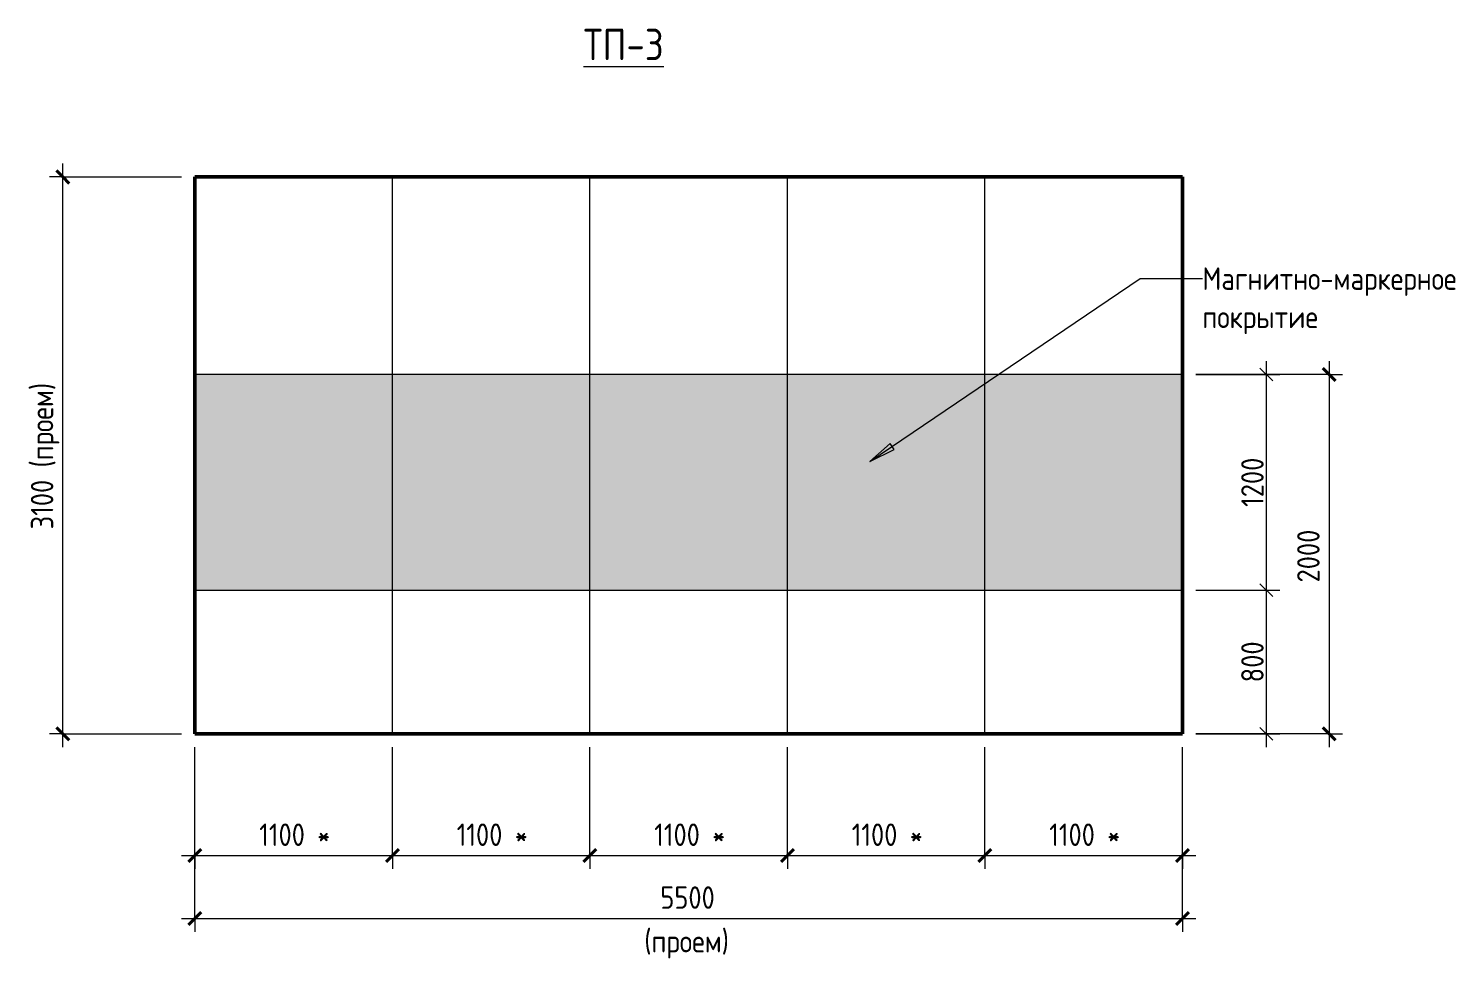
# Model space of a CAD drawing. Header units: millimetres. Extents: x -7839 to 81213, y -1545 to 30369.
# Drawn here: x 73266 to 81213, y -1396 to 3787 of the extents above; entities that cross this region are included whole.
import ezdxf

# ---------------------------------------------------------------- set-up
doc = ezdxf.new("R2010")
doc.units = ezdxf.units.MM
for name, color, linetype, lineweight in [('Аннотация', 7, 'Continuous', 9), ('Размеры', 7, 'Continuous', 9), ('Размеры-50', 7, 'Continuous', 9), ('Узлы', 7, 'Continuous', 20)]:
    doc.layers.add(name, color=color, linetype=linetype, lineweight=lineweight)
doc.layers.add('Линии', color=7, linetype='Continuous', lineweight=9, true_color=0x00a600)
doc.styles.add('GOST Common', font='GOST_Common.ttf', dxfattribs={"width": 0.9, "height": 175})
doc.styles.add('GOST Common_1', font='GOST_Common.ttf', dxfattribs={"width": 0.9, "height": 125})
doc.styles.add('GOST Common_3', font='GOST_Common.ttf', dxfattribs={"width": 0.9, "height": 125})
doc.dimstyles.new('ADSK_Основной_2_5_мм', dxfattribs={"dimscale": 304.8, "dimtxt": 125.714375, "dimasz": 0.231955, "dimexe": 0.246063, "dimexo": 0.246063, "dimgap": 0.049213, "dimtad": 1, "dimrnd": 0.01, "dimdsep": 46, "dimtxsty": 'GOST Common_1', "dimblk1": 'OBLIQUE', "dimblk2": 'OBLIQUE', "dimsah": 1, "dimcen": 0.09, "dimdle": 0.246063, "dimazin": 2, "dimtfac": 1, "dimtdec": 4, "dimtix": 1, "dimtmove": 0, "dimatfit": 3, "dimfxl": 1, "dimtvp": 1, "dimtolj": 1, "dimtzin": 0, "dimlwd": 20, "dimlwe": 20, "dimarcsym": 2})
doc.dimstyles.new('ADSK_Основной_2_5_мм_Округление_до_10_мм_1', dxfattribs={"dimscale": 304.8, "dimtxt": 125.714375, "dimasz": 0.231955, "dimexe": 0.246063, "dimexo": 0.246063, "dimgap": 0.049213, "dimtad": 1, "dimdec": 0, "dimrnd": 10, "dimdsep": 46, "dimtxsty": 'GOST Common_1', "dimblk1": 'OBLIQUE', "dimblk2": 'OBLIQUE', "dimsah": 1, "dimcen": 0.09, "dimdle": 0.246063, "dimazin": 2, "dimtfac": 1, "dimtdec": 4, "dimtix": 1, "dimtmove": 0, "dimatfit": 3, "dimfxl": 1, "dimtvp": 1, "dimtolj": 1, "dimtzin": 0, "dimlwd": 20, "dimlwe": 20, "dimarcsym": 2})
doc.dimstyles.new('ADSK_Основной_2_5_мм_Округление_до_1_мм', dxfattribs={"dimscale": 304.8, "dimtxt": 125.714375, "dimasz": 0.231955, "dimexe": 0.246063, "dimexo": 0.246063, "dimgap": 0.049213, "dimtad": 1, "dimdec": 0, "dimdsep": 46, "dimtxsty": 'GOST Common_1', "dimblk1": 'OBLIQUE', "dimblk2": 'OBLIQUE', "dimsah": 1, "dimcen": 0.09, "dimdle": 0.246063, "dimazin": 2, "dimtfac": 1, "dimtdec": 4, "dimtix": 1, "dimtmove": 0, "dimatfit": 3, "dimfxl": 1, "dimtvp": 1, "dimtolj": 1, "dimtzin": 0, "dimlwd": 20, "dimlwe": 20, "dimarcsym": 2})

# ---------------------------------------------------------------- blocks, each defined once
blk = doc.blocks.new('DIMBLOCK46-ТП-1')
at = {"layer": 'Размеры-50', "lineweight": 20, "transparency": 16777216}
for p, q in [((73457, -214.1), (73457, 3035.9)), ((73457, 2960.9), (73382, 2960.9)), ((73457, 2960.9), (74117.3, 2960.9)), ((73457, -139.1), (73382, -139.1)), ((73457, -139.1), (74117.3, -139.1))]:
    blk.add_line(p, q, dxfattribs=at)
at = {"layer": 'Размеры-50', "lineweight": 40, "transparency": 16777216}
for p, q in [((73457, 2960.9), (73421.6, 2996.2)), ((73457, 2960.9), (73492.3, 2925.5)), ((73457, -139.1), (73421.6, -103.8)), ((73457, -139.1), (73492.3, -174.5))]:
    blk.add_line(p, q, dxfattribs=at)
at = {"layer": 'Размеры-50', "color": 0, "lineweight": 20, "transparency": 16777216, "insert": (73278.6, 998.6), "char_height": 125, "width": 989.521, "attachment_point": 1, "rotation": 90, "line_spacing_factor": 1.022761, "style": 'GOST Common_1'}
blk.add_mtext('3100 (проем)', dxfattribs=at)
blk = doc.blocks.new('_Oblique')
at = {"color": 0, "linetype": 'ByBlock', "lineweight": -2}
blk.add_line((-0.5, -0.5), (0.5, 0.5), dxfattribs=at)
blk = doc.blocks.new('DIMBLOCK47-ТП-1')
at = {"layer": 'Размеры-50', "lineweight": 20, "transparency": 16777216}
for p, q in [((74192.3, -1167.3), (74192.3, -214.1)), ((79692.3, -1167.3), (79692.3, -214.1)), ((74117.3, -1167.3), (79767.3, -1167.3)), ((74192.3, -1167.3), (74192.3, -1242.3)), ((79692.3, -1167.3), (79692.3, -1242.3))]:
    blk.add_line(p, q, dxfattribs=at)
at = {"layer": 'Размеры-50', "lineweight": 40, "transparency": 16777216}
for p, q in [((74192.3, -1167.3), (74157, -1202.7)), ((74192.3, -1167.3), (74227.7, -1132)), ((79692.3, -1167.3), (79657, -1202.7)), ((79692.3, -1167.3), (79727.7, -1132))]:
    blk.add_line(p, q, dxfattribs=at)
at = {"layer": 'Размеры-50', "color": 0, "lineweight": 20, "transparency": 16777216, "char_height": 125, "attachment_point": 1, "line_spacing_factor": 1.022761, "style": 'GOST Common_1'}
for s, insert, width in [('5500', (76784.6, -989), 378.422), ('(проем)', (76695.1, -1232), 593.201)]:
    blk.add_mtext(s, dxfattribs=dict(at, insert=insert, width=width))
blk = doc.blocks.new('DIMBLOCK48-ТП-1')
at = {"layer": 'Размеры-50', "lineweight": 20, "transparency": 16777216}
for p, q in [((74192.3, -817.3), (74192.3, -214.1)), ((75292.3, -817.3), (75292.3, -214.1)), ((74117.3, -817.3), (75292.3, -817.3)), ((74192.3, -817.3), (74192.3, -892.3)), ((75292.3, -817.3), (75292.3, -892.3))]:
    blk.add_line(p, q, dxfattribs=at)
at = {"layer": 'Размеры-50', "lineweight": 40, "transparency": 16777216}
for p, q in [((74192.3, -817.3), (74227.7, -782)), ((75292.3, -817.3), (75327.7, -782)), ((74192.3, -817.3), (74157, -852.7)), ((75292.3, -817.3), (75257, -852.7))]:
    blk.add_line(p, q, dxfattribs=at)
at = {"layer": 'Размеры-50', "color": 0, "lineweight": 20, "transparency": 16777216, "insert": (74550.5, -639), "char_height": 125, "width": 460.242, "attachment_point": 1, "line_spacing_factor": 1.022761, "style": 'GOST Common_1'}
blk.add_mtext('1100 *', dxfattribs=at)
blk = doc.blocks.new('DIMBLOCK49-ТП-1')
at = {"layer": 'Размеры-50', "lineweight": 20, "transparency": 16777216}
for p, q in [((75292.3, -817.3), (75292.3, -214.1)), ((76392.3, -817.3), (76392.3, -214.1)), ((75292.3, -817.3), (76392.3, -817.3)), ((75292.3, -817.3), (75292.3, -892.3)), ((76392.3, -817.3), (76392.3, -892.3))]:
    blk.add_line(p, q, dxfattribs=at)
at = {"layer": 'Размеры-50', "lineweight": 40, "transparency": 16777216}
for p, q in [((75292.3, -817.3), (75327.7, -782)), ((76392.3, -817.3), (76427.7, -782)), ((75292.3, -817.3), (75257, -852.7)), ((76392.3, -817.3), (76357, -852.7))]:
    blk.add_line(p, q, dxfattribs=at)
at = {"layer": 'Размеры-50', "color": 0, "lineweight": 20, "transparency": 16777216, "insert": (75650.5, -639), "char_height": 125, "width": 460.242, "attachment_point": 1, "line_spacing_factor": 1.022761, "style": 'GOST Common_1'}
blk.add_mtext('1100 *', dxfattribs=at)
blk = doc.blocks.new('DIMBLOCK50-ТП-1')
at = {"layer": 'Размеры-50', "lineweight": 20, "transparency": 16777216}
for p, q in [((76392.3, -817.3), (76392.3, -214.1)), ((77492.3, -817.3), (77492.3, -214.1)), ((76392.3, -817.3), (77492.3, -817.3)), ((76392.3, -817.3), (76392.3, -892.3)), ((77492.3, -817.3), (77492.3, -892.3))]:
    blk.add_line(p, q, dxfattribs=at)
at = {"layer": 'Размеры-50', "lineweight": 40, "transparency": 16777216}
for p, q in [((76392.3, -817.3), (76427.7, -782)), ((77492.3, -817.3), (77527.7, -782)), ((76392.3, -817.3), (76357, -852.7)), ((77492.3, -817.3), (77457, -852.7))]:
    blk.add_line(p, q, dxfattribs=at)
at = {"layer": 'Размеры-50', "color": 0, "lineweight": 20, "transparency": 16777216, "insert": (76750.5, -639), "char_height": 125, "width": 460.242, "attachment_point": 1, "line_spacing_factor": 1.022761, "style": 'GOST Common_1'}
blk.add_mtext('1100 *', dxfattribs=at)
blk = doc.blocks.new('DIMBLOCK51-ТП-1')
at = {"layer": 'Размеры-50', "lineweight": 20, "transparency": 16777216}
for p, q in [((77492.3, -817.3), (77492.3, -214.1)), ((78592.3, -817.3), (78592.3, -214.1)), ((77492.3, -817.3), (78592.3, -817.3)), ((77492.3, -817.3), (77492.3, -892.3)), ((78592.3, -817.3), (78592.3, -892.3))]:
    blk.add_line(p, q, dxfattribs=at)
at = {"layer": 'Размеры-50', "lineweight": 40, "transparency": 16777216}
for p, q in [((77492.3, -817.3), (77527.7, -782)), ((78592.3, -817.3), (78627.7, -782)), ((77492.3, -817.3), (77457, -852.7)), ((78592.3, -817.3), (78557, -852.7))]:
    blk.add_line(p, q, dxfattribs=at)
at = {"layer": 'Размеры-50', "color": 0, "lineweight": 20, "transparency": 16777216, "insert": (77850.6, -639), "char_height": 125, "width": 460.242, "attachment_point": 1, "line_spacing_factor": 1.022761, "style": 'GOST Common_1'}
blk.add_mtext('1100 *', dxfattribs=at)
blk = doc.blocks.new('DIMBLOCK52-ТП-1')
at = {"layer": 'Размеры-50', "lineweight": 20, "transparency": 16777216}
for p, q in [((78592.3, -817.3), (78592.3, -214.1)), ((79692.3, -817.3), (79692.3, -214.1)), ((78592.3, -817.3), (79767.3, -817.3)), ((78592.3, -817.3), (78592.3, -892.3)), ((79692.3, -817.3), (79692.3, -892.3))]:
    blk.add_line(p, q, dxfattribs=at)
at = {"layer": 'Размеры-50', "lineweight": 40, "transparency": 16777216}
for p, q in [((78592.3, -817.3), (78627.7, -782)), ((79692.3, -817.3), (79727.7, -782)), ((78592.3, -817.3), (78557, -852.7)), ((79692.3, -817.3), (79657, -852.7))]:
    blk.add_line(p, q, dxfattribs=at)
at = {"layer": 'Размеры-50', "color": 0, "lineweight": 20, "transparency": 16777216, "insert": (78950.6, -639), "char_height": 125, "width": 460.242, "attachment_point": 1, "line_spacing_factor": 1.022761, "style": 'GOST Common_1'}
blk.add_mtext('1100 *', dxfattribs=at)
blk = doc.blocks.new('DIMBLOCK59-ТП-1')
at = {"layer": 'Defpoints', "color": 0, "transparency": 16777216}
for p in [(79692.3, 1860.9), (79692.3, 660.9), (80159.9, 660.9)]:
    blk.add_point(p, dxfattribs=at)
at = {"layer": 'Размеры', "color": 0, "lineweight": 20, "transparency": 16777216}
for p, q in [((80159.9, 1935.9), (80159.9, 585.9)), ((79767.3, 1860.9), (80234.9, 1860.9)), ((79767.3, 660.9), (80234.9, 660.9))]:
    blk.add_line(p, q, dxfattribs=at)
at = {"layer": 'Размеры', "color": 0, "lineweight": 20, "transparency": 16777216, "xscale": 70.7, "yscale": 70.7, "zscale": 70.7}
for p, rotation in [((80159.9, 1860.9), 90), ((80159.9, 660.9), 270)]:
    blk.add_blockref('_Oblique', p, dxfattribs=dict(at, rotation=rotation))
at = {"layer": 'Размеры', "color": 0, "lineweight": 20, "transparency": 16777216, "insert": (80082.4, 1260.9), "char_height": 125, "width": 283.816, "attachment_point": 5, "rotation": 90, "style": 'GOST Common_1'}
blk.add_mtext('\\A1;1200', dxfattribs=at)
blk = doc.blocks.new('DIMBLOCK60-ТП-1')
at = {"layer": 'Defpoints', "color": 0, "transparency": 16777216}
for p in [(79692.3, 660.9), (79692.3, -139.1), (80159.9, -139.1)]:
    blk.add_point(p, dxfattribs=at)
at = {"layer": 'Размеры', "color": 0, "lineweight": 20, "transparency": 16777216}
for p, q in [((80159.9, 735.9), (80159.9, -214.1)), ((79767.3, 660.9), (80234.9, 660.9)), ((79767.3, -139.1), (80234.9, -139.1))]:
    blk.add_line(p, q, dxfattribs=at)
at = {"layer": 'Размеры', "color": 0, "lineweight": 20, "transparency": 16777216, "xscale": 70.7, "yscale": 70.7, "zscale": 70.7}
for p, rotation in [((80159.9, 660.9), 90), ((80159.9, -139.1), 270)]:
    blk.add_blockref('_Oblique', p, dxfattribs=dict(at, rotation=rotation))
at = {"layer": 'Размеры', "color": 0, "lineweight": 20, "transparency": 16777216, "insert": (80082.4, 260.9), "char_height": 125, "width": 350.296, "attachment_point": 5, "rotation": 90, "style": 'GOST Common_1'}
blk.add_mtext('\\A1;800', dxfattribs=at)
blk = doc.blocks.new('DIMBLOCK61-ТП-1')
at = {"layer": 'Размеры-50', "lineweight": 20, "transparency": 16777216}
for p, q in [((80509.9, 1935.9), (80509.9, -214.1)), ((80509.9, 1860.9), (79767.3, 1860.9)), ((80509.9, 1860.9), (80584.9, 1860.9)), ((80509.9, -139.1), (79767.3, -139.1)), ((80509.9, -139.1), (80584.9, -139.1))]:
    blk.add_line(p, q, dxfattribs=at)
at = {"layer": 'Размеры-50', "lineweight": 40, "transparency": 16777216}
for p, q in [((80509.9, 1860.9), (80474.6, 1896.2)), ((80509.9, 1860.9), (80545.3, 1825.5)), ((80509.9, -139.1), (80474.6, -103.8)), ((80509.9, -139.1), (80545.3, -174.5))]:
    blk.add_line(p, q, dxfattribs=at)
at = {"layer": 'Размеры-50', "color": 0, "lineweight": 20, "transparency": 16777216, "insert": (80331.6, 703.2), "char_height": 125, "width": 378.422, "attachment_point": 1, "rotation": 90, "line_spacing_factor": 1.022761, "style": 'GOST Common_1'}
blk.add_mtext('2000', dxfattribs=at)

msp = doc.modelspace()

# ---------------------------------------------------------------- hatches: boundary and pattern name
at = {"layer": 'Аннотация'}
msp.add_hatch(color=256, dxfattribs=at).paths.add_polyline_path([(77950.989, 1375.921), (78086.275, 1443.652), (78064.135, 1476.359)])
at = {"layer": 'Узлы', "lineweight": 9}
h = msp.add_hatch(dxfattribs=at)
h.set_pattern_fill('FP_8', color=256, style=0, pattern_type=2)
h.set_pattern_definition([(0, (51925.8, 0), (203.2, 50.8), [16.764, -135.636, 16.764, -135.636, -812.8]), (0, (51925.8, 0), (203.2, 50.8), [-304.8, 16.764, -288.036, 16.764, -135.636, -355.6]), (0, (51925.8, 0), (203.2, 50.8), [-762, 16.764, -84.836, 16.764, -237.236]), (120, (52002, 25.4), (-145.59409, 150.57636), [16.764, -135.636, 16.764, -135.636, -812.8]), (120, (52002, 25.4), (-145.59409, 150.57636), [-304.8, 16.764, -288.036, 16.764, -135.636, -355.6]), (120, (52002, 25.4), (-145.59409, 150.57636), [-762, 16.764, -84.836, 16.764, -237.236]), (240, (52027.4, 127), (-57.60591, -201.37636), [16.764, -135.636, 16.764, -135.636, -812.8]), (240, (52027.4, 127), (-57.60591, -201.37636), [-304.8, 16.764, -288.036, 16.764, -135.636, -355.6]), (240, (52027.4, 127), (-57.60591, -201.37636), [-762, 16.764, -84.836, 16.764, -237.236])])
h.paths.add_polyline_path([(79692.305, 660.861), (79692.305, 1860.861), (74192.305, 1860.861), (74192.305, 660.861)])

# ---------------------------------------------------------------- linework, layer by layer
at = {"layer": 'Аннотация'}
for p, q in [((77950.989, 1375.921), (79456.339, 2394.927)), ((79456.339, 2394.927), (79803.728, 2394.927)), ((78064.135, 1476.359), (77950.989, 1375.921)), ((77950.989, 1375.921), (78086.275, 1443.652)), ((78086.275, 1443.652), (78064.135, 1476.359))]:
    msp.add_line(p, q, dxfattribs=at)
at = {"layer": 'Линии', "color": 7, "lineweight": 50}
for p, q in [((74192.305, -139.139), (74192.305, 2960.861)), ((74192.305, 2960.861), (79692.305, 2960.861)), ((79692.305, 2960.861), (79692.305, -139.139)), ((74192.305, -139.139), (79692.305, -139.139))]:
    msp.add_line(p, q, dxfattribs=at)
at = {"layer": 'Линии', "color": 7, "lineweight": 20}
for p, q in [((75292.305, -139.139), (75292.305, 2960.861)), ((76392.305, -139.139), (76392.305, 2960.861)), ((77492.305, -139.139), (77492.305, 2960.861)), ((78592.343, -139.139), (78592.343, 2960.861))]:
    msp.add_line(p, q, dxfattribs=at)
at = {"layer": 'Линии', "color": 7}
for p, q in [((79692.305, 1860.861), (74192.305, 1860.861)), ((74192.305, 1860.861), (74192.305, 1060.861)), ((79692.305, 1060.861), (79692.305, 1860.861)), ((74192.305, 660.861), (79692.305, 660.861))]:
    msp.add_line(p, q, dxfattribs=at)

# ---------------------------------------------------------------- texts
at = {"layer": 'Аннотация', "attachment_point": 1, "line_spacing_factor": 1.022766}
for s, insert, char_height, width, style in [('\\pxt1.02857,2.05714,3.08571,4.11429,5.14286,6.17143,7.2,8.22857,9.25714,10.28571,11.31429,12.34286,13.37143,14.4,15.42857,16.45714,17.48571,18.51429,19.54286,20.57143,21.6,22.62857,23.65714,24.68571,25.71429,26.74286,27.77143,28.8,29.82857,30.85714,31.88571,32.91429;{\\LТП-3}', (76356.15, 3786.336), 175, 487.224, 'GOST Common'), ('\\pxt1.44,2.88,4.32,5.76,7.2,8.64,10.08,11.52,12.96,14.4,15.84,17.28,18.72,20.16,21.6,23.04,24.48,25.92,27.36,28.8,30.24,31.68,33.12,34.56,36,37.44,38.88,40.32,41.76,43.2,44.64,46.08;{Магнитно-маркерное покрытие}', (79803.728, 2457.524), 125, 1607.4, 'GOST Common_3')]:
    msp.add_mtext(s, dxfattribs=dict(at, insert=insert, char_height=char_height, width=width, style=style))

# ---------------------------------------------------------------- dimensions: what is measured, and where the dimension line sits
at = {"layer": 'Размеры', "lineweight": 20}
for base, p1, p2, dimstyle, override, picture, middle in [((73456.99, 2960.861), (74192.305, -139.139), (74192.305, 2960.861), 'ADSK_Основной_2_5_мм', {"dimpost": '<>(проем)', "dimfxl": 3100}, 'DIMBLOCK46-ТП-1', (73354.49, 1410.861)), ((80159.95, 660.861), (79692.305, 1860.861), (79692.305, 660.861), 'ADSK_Основной_2_5_мм_Округление_до_10_мм_1', {"dimpost": '<>', "dimfxl": 800}, 'DIMBLOCK59-ТП-1', (80082.45, 1260.861)), ((80509.95, -139.139), (79692.305, 1860.861), (79692.305, -139.139), 'ADSK_Основной_2_5_мм_Округление_до_10_мм_1', {"dimpost": '<>', "dimfxl": 2000}, 'DIMBLOCK61-ТП-1', (80432.45, 860.861)), ((80159.95, -139.139), (79692.305, 660.861), (79692.305, -139.139), 'ADSK_Основной_2_5_мм_Округление_до_10_мм_1', {"dimpost": '<>', "dimfxl": 1200}, 'DIMBLOCK60-ТП-1', (80082.45, 260.861))]:
    dim = msp.add_linear_dim(base=base, p1=p1, p2=p2, angle=90, dimstyle=dimstyle, override=override, dxfattribs=at)
    dim.commit()
    dim.dimension.update_dxf_attribs({"geometry": picture, "text_midpoint": middle})
dim = msp.add_linear_dim(base=(79692.305, -1167.324), p1=(74192.305, -139.139), p2=(79692.305, -139.139), text='<>\\X(проем)', dimstyle='ADSK_Основной_2_5_мм', override={"dimpost": '<>', "dimfxl": 5500}, dxfattribs=at)
dim.commit()
dim.dimension.update_dxf_attribs({"geometry": 'DIMBLOCK47-ТП-1', "text_midpoint": (76942.305, -1167.324)})
for base, p1, p2, override, picture, middle in [((75292.305, -817.324), (74192.305, -139.139), (75292.305, -139.139), {"dimpost": '<>*', "dimfxl": 1100}, 'DIMBLOCK48-ТП-1', (74742.305, -739.824)), ((76392.305, -817.324), (75292.305, -139.139), (76392.305, -139.139), {"dimpost": '<>*', "dimfxl": 1100}, 'DIMBLOCK49-ТП-1', (75842.305, -739.824)), ((77492.305, -817.324), (76392.305, -139.139), (77492.305, -139.139), {"dimpost": '<>*', "dimfxl": 1100}, 'DIMBLOCK50-ТП-1', (76942.305, -739.824)), ((78592.343, -817.324), (77492.305, -139.139), (78592.343, -139.139), {"dimpost": '<>*', "dimfxl": 1100.038053}, 'DIMBLOCK51-ТП-1', (78042.324, -739.824)), ((79692.305, -817.324), (78592.343, -139.139), (79692.305, -139.139), {"dimpost": '<>*', "dimfxl": 1099.961947}, 'DIMBLOCK52-ТП-1', (79142.324, -739.824))]:
    dim = msp.add_linear_dim(base=base, p1=p1, p2=p2, dimstyle='ADSK_Основной_2_5_мм_Округление_до_1_мм', override=override, dxfattribs=at)
    dim.commit()
    dim.dimension.update_dxf_attribs({"geometry": picture, "text_midpoint": middle})

doc.saveas('drawing.dxf')
